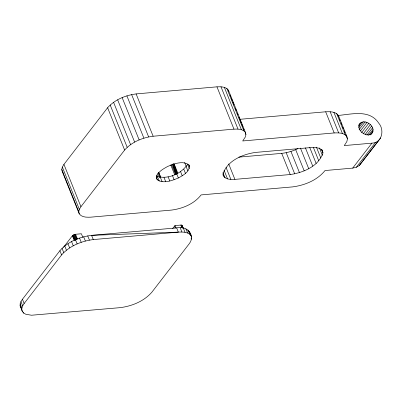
<?xml version="1.0" encoding="UTF-8"?>
<svg xmlns="http://www.w3.org/2000/svg" width="402" height="402" viewBox="0 0 402 402"><rect width="100%" height="100%" fill="white"/><g stroke="black" fill="none" stroke-linecap="round" stroke-linejoin="round"><path stroke-width="0.6" d="M373.001 131.127C374.307 124.012 361.674 117.484 358.946 125.57C357.639 132.69 370.272 139.218 373.001 131.127L369.986 135.042M20.1 305.751L20.175 303.756L20.969 301.57L22.452 299.259L59.898 250.697C67.848 241.657 79.812 236.833 91.571 235.346L176.659 227.894C186.458 225.246 195.985 235.009 189.231 243.748L151.785 292.304C143.836 301.349 131.866 306.173 120.113 307.656L31.487 315.233L25.778 314.238L23.783 313.153L22.442 311.721L20.1 305.751L20.743 307.49M190.94 235.512C188.01 231.778 182.659 231.919 178.362 232.125L93.274 239.577C81.516 241.064 69.551 245.888 61.596 254.933L24.15 303.49C22.432 305.776 20.889 308.952 22.442 311.721M189.518 166.373L188.664 164.629C182.262 160.478 173.986 163.87 167.604 166.473C163.046 169.061 156.865 172.192 156.448 178.076L157.303 179.825C163.704 183.97 171.981 180.578 178.362 177.98C182.915 175.393 189.101 172.257 189.518 166.373L188.88 164.79M380.714 137.901L359.333 165.478L356.338 167.272L352.685 168.116L325.032 170.538C317.208 180.287 304.706 185.307 292.576 186.9L201.106 194.915C194.116 203.98 182.644 208.618 171.559 210.08L90.721 217.165C86.787 217.321 81.857 217.457 79.279 213.904L62.27 171.589L61.767 169.488L62.33 167.046L63.928 164.388L107.615 107.736C114.801 99.616 125.54 95.279 136.122 93.917L216.959 86.837C220.894 86.681 225.829 86.546 228.401 90.093L245.411 132.409L245.918 134.514L245.356 136.956L242.713 140.961L334.183 132.946C338.559 132.771 344.037 132.625 346.896 136.569L347.459 138.906L346.836 141.615L344.273 145.584L371.93 143.162C382.021 142.841 384.689 130.052 378.82 123.258C369.639 109.053 351.655 114.304 337.851 115.485M79.279 213.904L78.777 211.804L79.34 209.362L80.938 206.703L124.63 150.052C131.811 141.931 142.549 137.59 153.137 136.233L233.969 129.153C237.904 128.992 242.838 128.861 245.411 132.409M223.004 174.976C224.713 179.644 230.768 179.583 234.909 179.377L290.214 174.533C303.198 172.714 318.635 166.353 322.967 152.916L322.002 149.67M181.92 226.205L182.036 225.306L181.347 225.04L174.981 225.557L172.644 228.592M156.569 176.207C167.458 179.85 181.433 173.83 187.553 164.292L189.252 168.523M63.556 247.23L72.365 235.803L73.727 234.793L75.536 234.271L81.385 233.758L82.777 237.22M358.695 125.102L360.393 122.962M358.705 126.082L361.72 122.168M358.81 127.665L363.338 121.791M359.097 129.695L365.132 121.866M360.574 130.7L366.991 122.384M361.604 132.6L368.775 123.303M363.197 133.866L370.368 124.57M365.247 134.414L371.659 126.097M366.91 135.112L372.569 127.771M368.498 135.358L373.026 129.489M370.991 134.539L372.503 132.58M352.685 168.116L371.93 143.162M356.338 167.272L375.579 142.318M359.333 165.478L378.573 140.524M238.828 157.132L281.712 153.373C287.345 152.73 292.877 151.132 297.947 148.584M239.808 119.314L325.68 111.791C330.052 111.61 335.529 111.465 338.394 115.414L346.896 136.569M322.459 150.815C319.886 147.263 314.957 147.398 311.017 147.554L255.712 152.398C242.728 154.217 227.291 160.579 222.959 174.016L223.462 176.116M62.27 171.589L63.044 172.418M172.96 164.001L177.247 173.945M172.87 164.192L176.955 173.92M339.414 118.891L340.107 120.605M341.027 122.896L341.715 124.61M342.635 126.896L343.323 128.615M344.243 130.901L344.931 132.615M345.851 134.901L347.459 138.906M336.67 113.57L345.177 134.73M333.876 112.319L342.383 133.474M330.153 111.711L338.66 132.871M325.68 111.791L334.183 132.946M321.585 149.484L322.967 152.916M319.414 147.926L322.404 155.358M316.434 147.152L320.801 158.016M313.434 147.564L318.721 160.715M309.721 147.444L316.158 163.458M305.409 147.846L312.761 166.147M300.43 148.062L308.706 168.649M295.691 149.68L304.193 170.835M290.942 151.443L299.45 172.599M286.204 152.695L294.706 173.855M281.712 153.373L290.214 174.533M230.07 95.098L230.768 96.837M231.235 97.998L232.401 100.892M232.869 102.053L234.034 104.952M235.431 108.429L236.361 110.746M237.296 113.068L237.994 114.806M238.924 117.123L239.627 118.861M240.089 120.022L241.255 122.922M241.723 124.082L242.888 126.977M243.351 128.137L244.054 129.876M245.451 133.353L245.918 134.514M226.854 88.44L243.863 130.756M224.336 87.314L241.346 129.625M220.984 86.767L237.994 129.082M216.959 86.837L233.969 129.153M228.698 163.936L234.909 179.377M226.055 167.438L230.884 179.448M224.08 170.322L227.532 178.9M222.944 172.629L225.009 177.774M184.618 162.468L186.232 166.473M186.171 166.689L187.875 170.92M183.779 169.177L185.483 173.408M180.538 171.584L182.237 175.815M174.136 163.941L177.845 173.177M176.664 173.749L178.362 177.98M171.634 164.714L175.573 174.528M170.734 164.9L174.679 174.709M172.423 175.518L174.121 179.749M136.122 93.917L153.137 136.233M168.101 176.779L169.805 181.011M191.583 237.255L189.242 231.281M187.9 229.849L189.603 234.08M191.081 238.19L191.503 239.245M185.905 228.768L187.603 232.999M131.63 94.596L148.639 136.911M164.001 177.438L165.699 181.669M183.307 228.07L185.01 232.301M182.036 225.306L183.196 228.19M182.347 226.442L183.046 228.17M181.759 225.13L182.915 228.014M181.347 225.04L182.508 227.924M180.835 225.045L181.99 227.929M160.7 177.227L158.664 172.468L160.705 177.543M160.393 177.453L162.096 181.684M180.196 227.773L181.895 232.004M126.891 95.852L143.901 138.167M157.83 173.192L159.644 177.709M157.529 176.825L159.232 181.056M156.489 174.96L157.393 177.217M156.242 177.181L157.303 179.825M176.659 227.894L178.362 232.125L91.571 235.346L93.274 239.577M175.91 227.864L174.981 225.557L175.041 228.06M122.143 97.616L139.152 139.931M117.635 99.802L134.645 142.117M113.575 102.304L130.585 144.619M110.178 104.992L127.193 147.308M107.615 107.736L124.63 150.052M63.928 164.388L80.938 206.703M62.33 167.046L79.34 209.362M61.767 169.488L78.777 211.804M87.721 235.879L89.42 240.11M83.666 236.798L85.37 241.029M79.541 238.084L81.244 242.321M75.536 234.271L77.39 238.883M74.953 234.361L77.038 239.557M74.33 234.542L76.42 239.738M73.727 234.793L75.812 239.989M75.465 239.703L77.164 243.934M73.174 235.105L75.259 240.301M72.707 235.451L74.566 240.064M72.365 235.803L74.224 240.421M71.561 241.592L73.264 245.823M67.948 243.707L69.652 247.939M64.737 245.974L66.441 250.205M62.029 248.33L63.727 252.562M59.898 250.697L61.596 254.933M22.452 299.259L24.15 303.49M20.969 301.57L22.668 305.801M20.175 303.756L21.879 307.987M23.356 312.098L23.783 313.153M172.739 164.217L176.443 174.026M173.438 163.679L175.764 169.951L173.85 164.041M173.92 163.966L177.347 173.84M172.604 164.312L175.935 174.378M338.394 115.414L338.816 117.163M228.401 90.093L228.778 91.671"/></g></svg>
